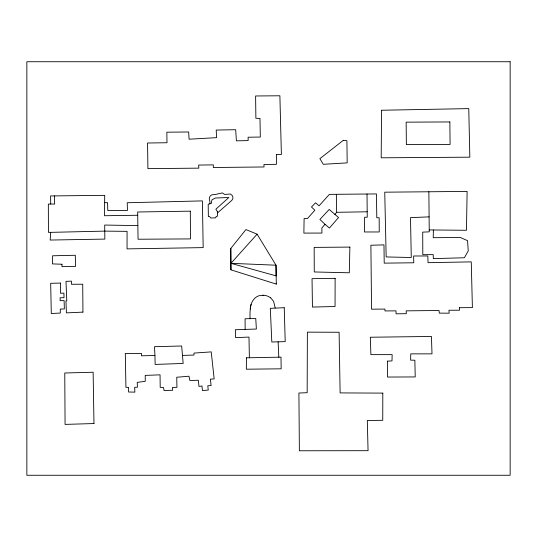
<?xml version="1.0" encoding="UTF-8"?>
<svg xmlns="http://www.w3.org/2000/svg" width="537" height="537" viewBox="0 0 537 537"><rect width="100%" height="100%" fill="white"/><g stroke="black" fill="none" stroke-linecap="round" stroke-linejoin="round"><path stroke-width="0.81" d="M137.714 215.263L104.487 215.733L104.715 195.347L50.592 195.945L50.733 204.033L54.633 204.073L54.539 195.904M429.103 216.867L410.49 217.646L411.268 257.512L386.163 256.934L384.747 192.186L467.116 191.414L466.465 230.279L433.379 229.984L433.238 237.71L460.243 237.455L467.566 240.67L468.244 250.886L464.384 257.76L433.339 258.619L433.191 254.619L422.807 254.699L422.72 232.132L429.244 231.843L428.868 191.769M104.708 202.637L107.575 202.684L107.796 210.538L127.457 210.444L127.229 202.751L202.395 200.892L203.174 247.611L127.047 248.886L127.074 231.353L104.822 231.111L50.673 232.36L50.176 240.052L104.843 239.093L104.702 225.057L137.861 225.607M250.128 318.656A52.613 52.613 0 0 1 250.289 309.057L250.396 308.016A22.876 22.876 0 0 1 251.101 304.452M250.289 309.057C250.47 302.257 255.068 294.887 262.653 295.31M209.739 203.825L209.994 201.979L209.417 199.663A3.893 3.893 0 0 1 209.316 198.63L209.497 197.522A4.658 4.658 0 0 1 210.316 195.965L211.739 194.857L214.317 194.555A14.351 14.351 0 0 0 217.673 193.917L222.358 192.917L224.681 194.448L230.454 193.998L232.387 195.723A5.115 5.115 0 0 1 232.803 198.871L231.776 200.415L217.532 212.887M230.789 248.463L245.933 229.554L257.095 234.179L276.018 265.204L276.293 284.107L230.937 269.843L230.789 248.463L230.937 269.843M334.934 214.411L336.652 212.31L336.343 194.307M325.026 224.298L329.416 228.05L338.532 217.532L329.201 209.443L319.911 219.445L325.026 224.298L321.864 227.99L321.938 233.058L303.868 233.105L304.117 218.499L307.594 218.405L314.857 210.229L311.473 206.993L315.555 202.811L319.052 205.839L329.369 194.374L376.43 193.931L376.799 217.754L379.162 217.76L379.243 231.964L364.475 231.984L364.636 217.237L367.248 217.223L367.019 194.018M276.293 275.924L230.937 263.325L257.095 234.179M182.473 355.407L193.938 355.071L194.011 353.091L211.222 351.883L214.162 378.914L210.41 379.156L211.108 385.492L207.785 385.801L208.262 390.077L202.442 390.54L201.972 386.002L198.972 386.412L198.348 380.263L189.85 380.511L188.977 376.222L176.747 377.243L176.935 387.338L172.511 387.439L172.672 390.258L164.06 390.52L163.537 387.539L160.201 387.331L160.046 374.833L145.232 375.397L145.252 381.317L137.237 382.384L137.412 387.251L134.686 387.278L134.861 392.138L128.571 391.997L128.551 387.331L125.933 387.338L125.302 353.406L141.466 353.406L141.432 355.803L154.931 355.481L155.146 364.435L183.164 363.435L181.654 345.989L154.508 346.701L154.931 355.481M50.733 204.033L48.343 204.087L48.424 232.313L50.673 232.36M336.652 212.31L367.187 211.786M429.224 229.91L433.379 229.984M230.937 263.325L276.018 265.204L276.125 275.629M270.608 297.753L273.602 301.324L275.179 307.97M278.119 341.821L278.804 357.199M276.28 283.261L276.293 284.107M249.369 357.756L248.987 337.082L235.649 337.619L235.347 329.745L256.371 329.027L255.766 318.528L245.067 318.77L245.147 329.409M263.768 295.222A12.969 12.969 0 0 1 270.547 297.84M262.653 295.31A11.834 11.834 0 0 1 263.761 295.276M60.486 283.066L60.486 293.229L63.903 293.148L64.031 297.679L60.09 297.78L60.157 300.68L64.098 300.586L64.366 308.903L60.292 309.097L60.319 313.051L51.29 313.521L50.666 283.308L60.486 283.066M387.526 361.119L387.506 377.048L415.215 376.934L414.859 360.226L410.61 360.132L410.751 353.856L432.003 353.856L431.439 336.457L370.322 337.236L370.892 354.635L392.144 354.635L391.997 360.911L387.526 361.119M276.414 154.549L276.387 164.329L263.962 164.49L264.029 166.967L213.31 167.51L213.364 164.893L198.643 165.06L198.844 168.148L147.91 168.631L147.561 143.01L166.987 142.741L166.839 132.189L188.668 131.988L189.071 139.204L216.565 137.653L216.216 130.061L235.689 129.719L236.387 140.842L248.148 140.593L248.121 137.224L260.317 137.042L259.982 118.409L255.887 118.288L255.605 95.982L279.884 95.781L281.388 154.502L276.414 154.549M335.135 278.334L335.048 306.493L312.453 307.07L312.037 278.669L335.135 278.334M382.814 393.111L382.747 420.323L367.308 420.471L368.06 450.684L299.364 450.771L298.914 393.024L307.164 392.708L307.379 332.148L339.102 332.262L340.122 392.909L382.814 393.111M459.544 307.708L459.531 310.218L448.952 310.258L449.127 313.192L439.313 313.125L439.031 310.493L406.173 310.849L406.308 313.682L396.091 313.823L395.97 310.863L385.002 310.93L384.901 309.077L371.55 309.191L370.892 245.241L383.975 244.879L384.21 263.137L413.792 262.788L413.611 255.995L427.808 255.981L428.063 262.674L471.271 261.875L472.392 307.607L459.544 307.708M61.977 264.231L61.956 266.634L75.583 266.339L75.294 255.27L52.599 255.787L52.458 263.902L61.977 264.231M381.552 110.246L381.189 157.811L469.828 157.18L468.767 108.615L381.552 110.246M246.449 357.81L246.342 369.208L281.16 368.818L281.005 357.159L246.449 357.81M217.545 211.9L217.478 216.169L216.176 216.398L215.679 217.834L210.786 218.022L209.631 216.579L208.349 216.512L208.202 204.214L211.276 203.442L211.92 199.892L215.397 198.012L228.829 197.509L215.874 209.208L217.545 211.9M349.889 247.094L349.285 272.789L314.259 271.957L314.172 247.396L349.889 247.094M343.365 140.291L319.884 158.663L323.308 164.302L347.177 162.872L346.909 140.707L343.365 140.291M82.94 312.125L66.413 312.876L65.95 300.928L66.776 300.935L65.997 281.354L71.428 281.14L71.455 284.274L82.725 284.227L82.94 312.125M284.234 307.721L270.312 308.339L271.809 342.002L285.214 341.613L284.234 307.721M93.968 423.545L65.071 424.398L64.769 372.993L93.129 372.235L93.968 423.545M190.313 211.162L137.667 211.987L138.056 239.233L190.481 238.911L190.313 211.162M449.865 121.946L406.153 122.154L406.361 144.621L450.08 144.413L449.865 121.946M510.15 61.735L26.85 61.735L26.85 475.265L510.15 475.265L510.15 61.735"/></g></svg>
